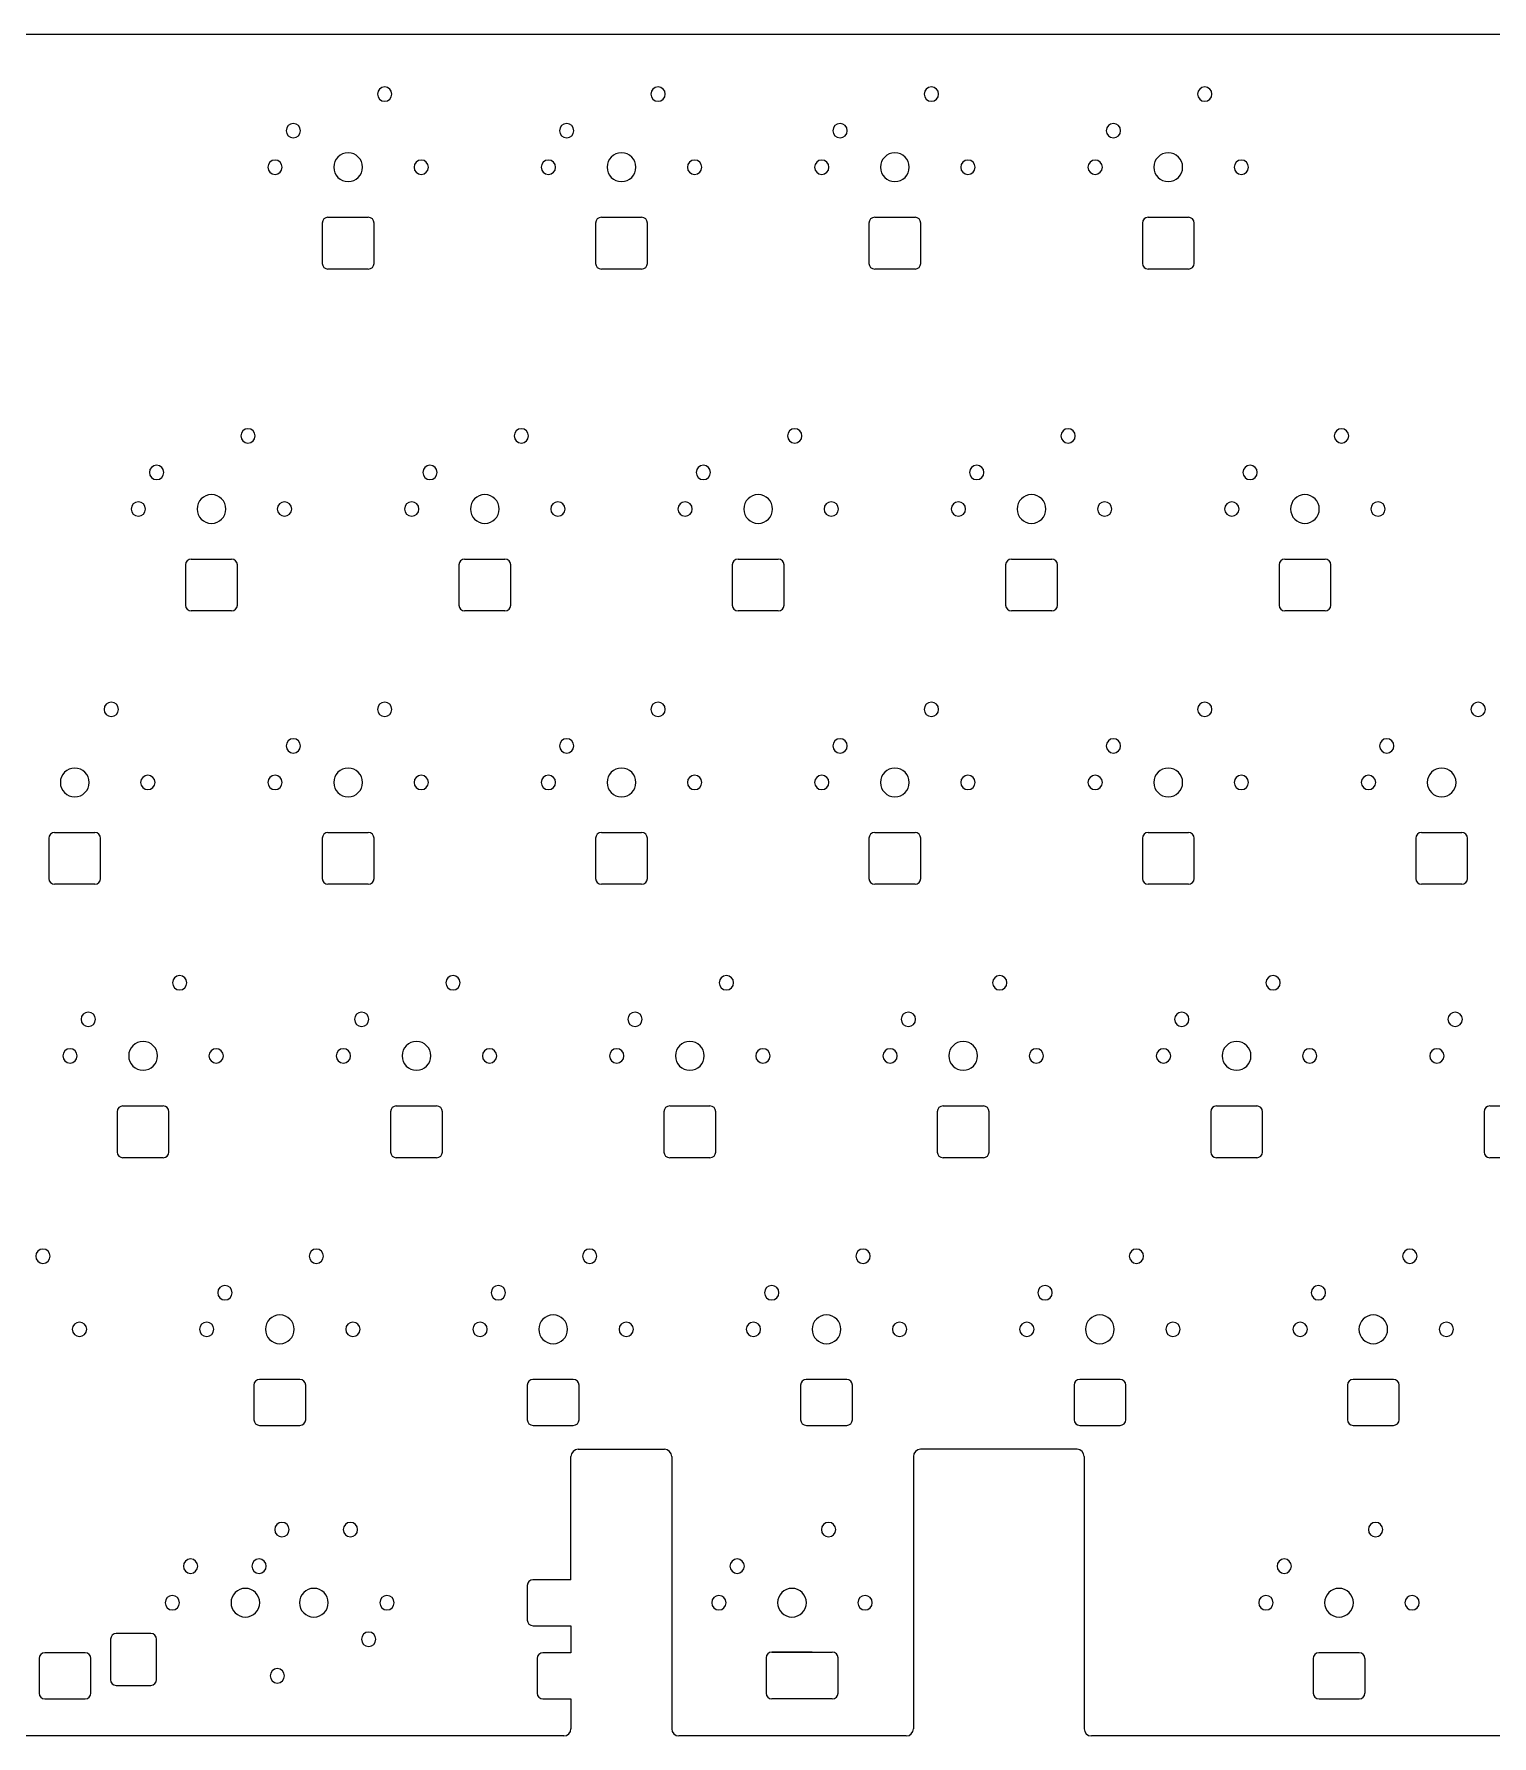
# Model space of a CAD drawing. Header units: millimetres. Extents: x -47 to 330, y -109 to 160.
# Drawn here: x 94.8 to 196.1, y -108.5 to 9.7 of the extents above; entities that cross this region are included whole.
import ezdxf

# ---------------------------------------------------------------- set-up
doc = ezdxf.new("R2010")
doc.units = ezdxf.units.MM
doc.header["$MEASUREMENT"] = 0
for name, color, linetype, true_color in [('01', 6, 'Continuous', 0xff00ff), ('26-IXPE', 7, 'Continuous', 0x6969e9), ('Board-Outline-Layer', 6, 'Continuous', 0xff00ff)]:
    doc.layers.add(name, color=color, linetype=linetype, true_color=true_color)

# ---------------------------------------------------------------- blocks, each defined once
blk = doc.blocks.new('*U1')
at = {"layer": '26-IXPE'}
for p, q in [((-1.8, 1.4), (-1.8, -1.4)), ((-1.4, 1.8), (1.4, 1.8)), ((1.8, -1.4), (1.8, 1.4)), ((1.4, -1.8), (-1.4, -1.8))]:
    blk.add_line(p, q, dxfattribs=at)
for centre, start, end in [((-1.4, 1.4), 90, 180), ((1.4, 1.4), 0, 90), ((-1.4, -1.4), 180, 270), ((1.4, -1.4), 270, 0)]:
    blk.add_arc(centre, 0.4, start, end, dxfattribs=at)
blk = doc.blocks.new('*U2')
at = {"layer": '26-IXPE', "color": 0, "linetype": 'ByBlock', "lineweight": -2, "transparency": 16777216}
for p in [(0, 0), (19, 0), (38, 0), (57, 0), (76, 0), (95, 0), (114, 0), (133, 0), (152, 0), (171, 0), (190, 0), (209, 0)]:
    blk.add_blockref('*U1', p, dxfattribs=at)
blk = doc.blocks.new('*U3')
at = {"layer": '26-IXPE'}
for p, q in [((-1.8, 1.4), (-1.8, -1.4)), ((-1.4, 1.8), (1.4, 1.8)), ((1.8, -1.4), (1.8, 1.4)), ((1.4, -1.8), (-1.4, -1.8))]:
    blk.add_line(p, q, dxfattribs=at)
for centre, start, end in [((-1.4, 1.4), 90, 180), ((1.4, 1.4), 0, 90), ((-1.4, -1.4), 180, 270), ((1.4, -1.4), 270, 0)]:
    blk.add_arc(centre, 0.4, start, end, dxfattribs=at)
blk = doc.blocks.new('*U4')
at = {"layer": '26-IXPE', "color": 0, "linetype": 'ByBlock', "lineweight": -2, "transparency": 16777216}
for p in [(0, 0), (19, 0), (38, 0), (57, 0), (76, 0), (95, 0), (114, 0), (133, 0), (152, 0), (171, 0), (190, 0)]:
    blk.add_blockref('*U3', p, dxfattribs=at)
blk = doc.blocks.new('*U7')
at = {"layer": '26-IXPE'}
for p, q in [((-1.8, 1.4), (-1.8, -1.4)), ((-1.4, 1.8), (1.4, 1.8)), ((1.8, -1.4), (1.8, 1.4)), ((1.4, -1.8), (-1.4, -1.8))]:
    blk.add_line(p, q, dxfattribs=at)
for centre, start, end in [((-1.4, 1.4), 90, 180), ((1.4, 1.4), 0, 90), ((-1.4, -1.4), 180, 270), ((1.4, -1.4), 270, 0)]:
    blk.add_arc(centre, 0.4, start, end, dxfattribs=at)
blk = doc.blocks.new('*U8')
at = {"layer": '26-IXPE', "color": 0, "linetype": 'ByBlock', "lineweight": -2, "transparency": 16777216}
for p in [(0, 0), (19, 0), (38, 0), (57, 0)]:
    blk.add_blockref('*U7', p, dxfattribs=at)

msp = doc.modelspace()

# ---------------------------------------------------------------- linework, layer by layer
at = {"layer": '01'}
for p, q in [((98.3, -102.74), (95.5, -102.74)), ((98.3, -102.74), (95.5, -102.74)), ((132.07, -102.74), (130.12, -102.74)), ((132.07, -102.74), (130.12, -102.74)), ((95.1, -103.14), (95.1, -105.54)), ((95.1, -103.14), (95.1, -105.54)), ((98.7, -105.54), (98.7, -103.14)), ((98.7, -105.54), (98.7, -103.14)), ((129.72, -103.14), (129.72, -105.54)), ((129.72, -103.14), (129.72, -105.54)), ((95.5, -105.94), (98.3, -105.94)), ((95.5, -105.94), (98.3, -105.94)), ((130.12, -105.94), (132.07, -105.94)), ((130.12, -105.94), (132.07, -105.94))]:
    msp.add_line(p, q, dxfattribs=at)
for centre, radius, start, end in [((95.5, -103.14), 0.4, 90.0227, 179.9809), ((95.5, -103.14), 0.4, 90.0227, 179.9809), ((98.3, -103.14), 0.4, 0.0227, 89.9809), ((98.3, -103.14), 0.4, 0.0227, 89.9809), ((130.12, -103.14), 0.4, 90.0227, 179.9809), ((130.12, -103.14), 0.4, 90.0227, 179.9809), ((95.5, -105.54), 0.4, 180.0191, 269.9773), ((95.5, -105.54), 0.4, 180.0191, 269.9773), ((98.3, -105.54), 0.4, 270.8657, 0.0402), ((98.3, -105.54), 0.4, 270.8657, 0.0402), ((98.31, -105.55), 0.395, 268.1613, 269.078), ((98.31, -105.55), 0.395, 268.1613, 269.078), ((130.12, -105.54), 0.4, 180.0191, 269.9773), ((130.12, -105.54), 0.4, 180.0191, 269.9773)]:
    msp.add_arc(centre, radius, start, end, dxfattribs=at)
at = {"layer": '26-IXPE'}
for p, q in [((119.62, 5.57), (119.62, 5.57)), ((119.62, 5.57), (119.62, 5.57)), ((138.62, 5.57), (138.62, 5.57)), ((138.62, 5.57), (138.62, 5.57)), ((157.62, 5.57), (157.62, 5.57)), ((157.62, 5.57), (157.62, 5.57)), ((176.62, 5.57), (176.62, 5.57)), ((176.62, 5.57), (176.62, 5.57)), ((132.27, 3.03), (132.27, 3.03)), ((132.27, 3.03), (132.27, 3.03)), ((151.27, 3.03), (151.27, 3.03)), ((151.27, 3.03), (151.27, 3.03)), ((170.27, 3.03), (170.27, 3.03)), ((170.27, 3.03), (170.27, 3.03)), ((117.58, 0.49), (117.58, 0.49)), ((117.58, 0.49), (117.58, 0.49)), ((122.16, 0.49), (122.16, 0.49)), ((122.16, 0.49), (122.16, 0.49)), ((131, 0.49), (131, 0.49)), ((131, 0.49), (131, 0.49)), ((136.58, 0.49), (136.58, 0.49)), ((136.58, 0.49), (136.58, 0.49)), ((141.16, 0.49), (141.16, 0.49)), ((141.16, 0.49), (141.16, 0.49)), ((150, 0.49), (150, 0.49)), ((150, 0.49), (150, 0.49)), ((155.58, 0.49), (155.58, 0.49)), ((155.58, 0.49), (155.58, 0.49)), ((160.16, 0.49), (160.16, 0.49)), ((160.16, 0.49), (160.16, 0.49)), ((169, 0.49), (169, 0.49)), ((169, 0.49), (169, 0.49)), ((174.58, 0.49), (174.58, 0.49)), ((174.58, 0.49), (174.58, 0.49)), ((179.16, 0.49), (179.16, 0.49)), ((179.16, 0.49), (179.16, 0.49)), ((129.12, -18.18), (129.12, -18.18)), ((129.12, -18.18), (129.12, -18.18)), ((148.12, -18.18), (148.12, -18.18)), ((148.12, -18.18), (148.12, -18.18)), ((167.12, -18.18), (167.12, -18.18)), ((167.12, -18.18), (167.12, -18.18)), ((186.12, -18.18), (186.12, -18.18)), ((186.12, -18.18), (186.12, -18.18)), ((122.77, -20.72), (122.77, -20.72)), ((122.77, -20.72), (122.77, -20.72)), ((141.77, -20.72), (141.77, -20.72)), ((141.77, -20.72), (141.77, -20.72)), ((160.77, -20.72), (160.77, -20.72)), ((160.77, -20.72), (160.77, -20.72)), ((179.77, -20.72), (179.77, -20.72)), ((179.77, -20.72), (179.77, -20.72)), ((108.08, -23.26), (108.08, -23.26)), ((108.08, -23.26), (108.08, -23.26)), ((121.5, -23.26), (121.5, -23.26)), ((121.5, -23.26), (121.5, -23.26)), ((127.08, -23.26), (127.08, -23.26)), ((127.08, -23.26), (127.08, -23.26)), ((131.66, -23.26), (131.66, -23.26)), ((131.66, -23.26), (131.66, -23.26)), ((140.5, -23.26), (140.5, -23.26)), ((140.5, -23.26), (140.5, -23.26)), ((146.08, -23.26), (146.08, -23.26)), ((146.08, -23.26), (146.08, -23.26)), ((150.66, -23.26), (150.66, -23.26)), ((150.66, -23.26), (150.66, -23.26)), ((159.5, -23.26), (159.5, -23.26)), ((159.5, -23.26), (159.5, -23.26)), ((165.08, -23.26), (165.08, -23.26)), ((165.08, -23.26), (165.08, -23.26)), ((169.66, -23.26), (169.66, -23.26)), ((169.66, -23.26), (169.66, -23.26)), ((178.5, -23.26), (178.5, -23.26)), ((178.5, -23.26), (178.5, -23.26)), ((184.08, -23.26), (184.08, -23.26)), ((184.08, -23.26), (184.08, -23.26)), ((188.66, -23.26), (188.66, -23.26)), ((188.66, -23.26), (188.66, -23.26)), ((105.28, -27.14), (105.28, -29.94)), ((105.68, -26.74), (108.48, -26.74)), ((108.88, -29.94), (108.88, -27.14)), ((124.28, -27.14), (124.28, -29.94)), ((124.68, -26.74), (127.48, -26.74)), ((127.88, -29.94), (127.88, -27.14)), ((143.28, -27.14), (143.28, -29.94)), ((143.68, -26.74), (146.48, -26.74)), ((146.88, -29.94), (146.88, -27.14)), ((162.28, -27.14), (162.28, -29.94)), ((162.68, -26.74), (165.48, -26.74)), ((165.88, -29.94), (165.88, -27.14)), ((181.28, -27.14), (181.28, -29.94)), ((181.68, -26.74), (184.48, -26.74)), ((184.88, -29.94), (184.88, -27.14)), ((108.48, -30.34), (105.68, -30.34)), ((127.48, -30.34), (124.68, -30.34)), ((146.48, -30.34), (143.68, -30.34)), ((165.48, -30.34), (162.68, -30.34)), ((184.48, -30.34), (181.68, -30.34)), ((119.62, -37.18), (119.62, -37.18)), ((119.62, -37.18), (119.62, -37.18)), ((138.62, -37.18), (138.62, -37.18)), ((138.62, -37.18), (138.62, -37.18)), ((157.62, -37.18), (157.62, -37.18)), ((157.62, -37.18), (157.62, -37.18)), ((176.62, -37.18), (176.62, -37.18)), ((176.62, -37.18), (176.62, -37.18)), ((195.62, -37.18), (195.62, -37.18)), ((195.62, -37.18), (195.62, -37.18)), ((132.27, -39.72), (132.27, -39.72)), ((132.27, -39.72), (132.27, -39.72)), ((151.27, -39.72), (151.27, -39.72)), ((151.27, -39.72), (151.27, -39.72)), ((170.27, -39.72), (170.27, -39.72)), ((170.27, -39.72), (170.27, -39.72)), ((189.27, -39.72), (189.27, -39.72)), ((189.27, -39.72), (189.27, -39.72)), ((98.58, -42.26), (98.58, -42.26)), ((98.58, -42.26), (98.58, -42.26)), ((117.58, -42.26), (117.58, -42.26)), ((117.58, -42.26), (117.58, -42.26)), ((122.16, -42.26), (122.16, -42.26)), ((122.16, -42.26), (122.16, -42.26)), ((131, -42.26), (131, -42.26)), ((131, -42.26), (131, -42.26)), ((136.58, -42.26), (136.58, -42.26)), ((136.58, -42.26), (136.58, -42.26)), ((141.16, -42.26), (141.16, -42.26)), ((141.16, -42.26), (141.16, -42.26)), ((150, -42.26), (150, -42.26)), ((150, -42.26), (150, -42.26)), ((155.58, -42.26), (155.58, -42.26)), ((155.58, -42.26), (155.58, -42.26)), ((160.16, -42.26), (160.16, -42.26)), ((160.16, -42.26), (160.16, -42.26)), ((169, -42.26), (169, -42.26)), ((169, -42.26), (169, -42.26)), ((174.58, -42.26), (174.58, -42.26)), ((174.58, -42.26), (174.58, -42.26)), ((179.16, -42.26), (179.16, -42.26)), ((179.16, -42.26), (179.16, -42.26)), ((188, -42.26), (188, -42.26)), ((188, -42.26), (188, -42.26)), ((193.58, -42.26), (193.58, -42.26)), ((193.58, -42.26), (193.58, -42.26)), ((124.37, -56.18), (124.37, -56.18)), ((124.37, -56.18), (124.37, -56.18)), ((143.37, -56.18), (143.37, -56.18)), ((143.37, -56.18), (143.37, -56.18)), ((162.37, -56.18), (162.37, -56.18)), ((162.37, -56.18), (162.37, -56.18)), ((181.37, -56.18), (181.37, -56.18)), ((181.37, -56.18), (181.37, -56.18)), ((118.02, -58.72), (118.02, -58.72)), ((118.02, -58.72), (118.02, -58.72)), ((137.02, -58.72), (137.02, -58.72)), ((137.02, -58.72), (137.02, -58.72)), ((156.02, -58.72), (156.02, -58.72)), ((156.02, -58.72), (156.02, -58.72)), ((175.02, -58.72), (175.02, -58.72)), ((175.02, -58.72), (175.02, -58.72)), ((194.02, -58.72), (194.02, -58.72)), ((194.02, -58.72), (194.02, -58.72)), ((103.33, -61.26), (103.33, -61.26)), ((103.33, -61.26), (103.33, -61.26)), ((116.75, -61.26), (116.75, -61.26)), ((116.75, -61.26), (116.75, -61.26)), ((122.33, -61.26), (122.33, -61.26)), ((122.33, -61.26), (122.33, -61.26)), ((126.91, -61.26), (126.91, -61.26)), ((126.91, -61.26), (126.91, -61.26)), ((135.75, -61.26), (135.75, -61.26)), ((135.75, -61.26), (135.75, -61.26)), ((141.33, -61.26), (141.33, -61.26)), ((141.33, -61.26), (141.33, -61.26)), ((145.91, -61.26), (145.91, -61.26)), ((145.91, -61.26), (145.91, -61.26)), ((154.75, -61.26), (154.75, -61.26)), ((154.75, -61.26), (154.75, -61.26)), ((160.33, -61.26), (160.33, -61.26)), ((160.33, -61.26), (160.33, -61.26)), ((164.91, -61.26), (164.91, -61.26)), ((164.91, -61.26), (164.91, -61.26)), ((173.75, -61.26), (173.75, -61.26)), ((173.75, -61.26), (173.75, -61.26)), ((179.33, -61.26), (179.33, -61.26)), ((179.33, -61.26), (179.33, -61.26)), ((183.91, -61.26), (183.91, -61.26)), ((183.91, -61.26), (183.91, -61.26)), ((192.75, -61.26), (192.75, -61.26)), ((192.75, -61.26), (192.75, -61.26)), ((114.87, -75.18), (114.87, -75.18)), ((114.87, -75.18), (114.87, -75.18)), ((133.87, -75.18), (133.87, -75.18)), ((133.87, -75.18), (133.87, -75.18)), ((152.87, -75.18), (152.87, -75.18)), ((152.87, -75.18), (152.87, -75.18)), ((171.87, -75.18), (171.87, -75.18)), ((171.87, -75.18), (171.87, -75.18)), ((190.87, -75.18), (190.87, -75.18)), ((190.87, -75.18), (190.87, -75.18)), ((127.52, -77.72), (127.52, -77.72)), ((127.52, -77.72), (127.52, -77.72)), ((146.52, -77.72), (146.52, -77.72)), ((146.52, -77.72), (146.52, -77.72)), ((165.52, -77.72), (165.52, -77.72)), ((165.52, -77.72), (165.52, -77.72)), ((184.52, -77.72), (184.52, -77.72)), ((184.52, -77.72), (184.52, -77.72)), ((112.83, -80.26), (112.83, -80.26)), ((112.83, -80.26), (112.83, -80.26)), ((117.41, -80.26), (117.41, -80.26)), ((117.41, -80.26), (117.41, -80.26)), ((126.25, -80.26), (126.25, -80.26)), ((126.25, -80.26), (126.25, -80.26)), ((131.83, -80.26), (131.83, -80.26)), ((131.83, -80.26), (131.83, -80.26)), ((136.41, -80.26), (136.41, -80.26)), ((136.41, -80.26), (136.41, -80.26)), ((145.25, -80.26), (145.25, -80.26)), ((145.25, -80.26), (145.25, -80.26)), ((150.83, -80.26), (150.83, -80.26)), ((150.83, -80.26), (150.83, -80.26)), ((155.41, -80.26), (155.41, -80.26)), ((155.41, -80.26), (155.41, -80.26)), ((164.25, -80.26), (164.25, -80.26)), ((164.25, -80.26), (164.25, -80.26)), ((169.83, -80.26), (169.83, -80.26)), ((169.83, -80.26), (169.83, -80.26)), ((174.41, -80.26), (174.41, -80.26)), ((174.41, -80.26), (174.41, -80.26)), ((183.25, -80.26), (183.25, -80.26)), ((183.25, -80.26), (183.25, -80.26)), ((188.83, -80.26), (188.83, -80.26)), ((188.83, -80.26), (188.83, -80.26)), ((193.41, -80.26), (193.41, -80.26)), ((193.41, -80.26), (193.41, -80.26)), ((113.23, -83.74), (110.43, -83.74)), ((113.23, -83.74), (110.43, -83.74)), ((132.23, -83.74), (129.43, -83.74)), ((132.23, -83.74), (129.43, -83.74)), ((151.23, -83.74), (148.43, -83.74)), ((151.23, -83.74), (148.43, -83.74)), ((170.23, -83.74), (167.43, -83.74)), ((170.23, -83.74), (167.43, -83.74)), ((189.23, -83.74), (186.43, -83.74)), ((189.23, -83.74), (186.43, -83.74)), ((110.03, -84.14), (110.03, -86.54)), ((110.03, -84.14), (110.03, -86.54)), ((113.63, -86.54), (113.63, -84.14)), ((113.63, -86.54), (113.63, -84.14)), ((129.03, -84.14), (129.03, -86.54)), ((129.03, -84.14), (129.03, -86.54)), ((132.63, -86.54), (132.63, -84.14)), ((132.63, -86.54), (132.63, -84.14)), ((148.03, -84.14), (148.03, -86.54)), ((148.03, -84.14), (148.03, -86.54)), ((151.63, -86.54), (151.63, -84.14)), ((151.63, -86.54), (151.63, -84.14)), ((167.03, -84.14), (167.03, -86.54)), ((167.03, -84.14), (167.03, -86.54)), ((170.63, -86.54), (170.63, -84.14)), ((170.63, -86.54), (170.63, -84.14)), ((186.03, -84.14), (186.03, -86.54)), ((186.03, -84.14), (186.03, -86.54)), ((189.63, -86.54), (189.63, -84.14)), ((189.63, -86.54), (189.63, -84.14)), ((110.43, -86.94), (113.23, -86.94)), ((110.43, -86.94), (113.23, -86.94)), ((129.43, -86.94), (132.23, -86.94)), ((129.43, -86.94), (132.23, -86.94)), ((148.43, -86.94), (151.23, -86.94)), ((148.43, -86.94), (151.23, -86.94)), ((167.43, -86.94), (170.23, -86.94)), ((167.43, -86.94), (170.23, -86.94)), ((186.43, -86.94), (189.23, -86.94)), ((186.43, -86.94), (189.23, -86.94)), ((132.57, -88.6), (138.57, -88.6)), ((132.57, -88.6), (138.57, -88.6)), ((138.57, -88.6), (138.57, -88.6)), ((138.57, -88.6), (138.57, -88.6)), ((167.24, -88.6), (156.37, -88.6)), ((167.24, -88.6), (167.24, -88.6)), ((167.24, -88.6), (167.24, -88.6)), ((132.07, -97.66), (132.07, -89.1)), ((132.07, -97.66), (132.07, -89.1)), ((139.07, -89.1), (139.07, -89.1)), ((139.07, -89.1), (139.07, -89.1)), ((139.07, -89.1), (139.07, -108.02)), ((155.87, -89.1), (155.87, -108.02)), ((167.74, -89.1), (167.74, -89.1)), ((167.74, -89.1), (167.74, -89.1)), ((167.74, -89.1), (167.74, -89.1)), ((167.74, -89.1), (167.74, -89.1)), ((167.74, -89.1), (167.74, -108.02)), ((117.24, -94.18), (117.24, -94.18)), ((117.24, -94.18), (117.24, -94.18)), ((150.47, -94.18), (150.47, -94.18)), ((150.47, -94.18), (150.47, -94.18)), ((188.49, -94.18), (188.49, -94.18)), ((188.49, -94.18), (188.49, -94.18)), ((110.89, -96.72), (110.89, -96.72)), ((110.89, -96.72), (110.89, -96.72)), ((144.12, -96.72), (144.12, -96.72)), ((144.12, -96.72), (144.12, -96.72)), ((182.14, -96.72), (182.14, -96.72)), ((182.14, -96.72), (182.14, -96.72)), ((129.03, -98.06), (129.03, -100.46)), ((129.03, -98.06), (129.03, -100.46)), ((132.07, -97.66), (129.43, -97.66)), ((132.07, -97.66), (129.43, -97.66)), ((110.44, -99.26), (110.44, -99.26)), ((110.44, -99.26), (110.44, -99.26)), ((115.02, -99.26), (115.02, -99.26)), ((115.02, -99.26), (115.02, -99.26)), ((115.2, -99.26), (115.2, -99.26)), ((115.2, -99.26), (115.2, -99.26)), ((119.78, -99.26), (119.78, -99.26)), ((119.78, -99.26), (119.78, -99.26)), ((142.85, -99.26), (142.85, -99.26)), ((142.85, -99.26), (142.85, -99.26)), ((148.43, -99.26), (148.43, -99.26)), ((148.43, -99.26), (148.43, -99.26)), ((153.01, -99.26), (153.01, -99.26)), ((153.01, -99.26), (153.01, -99.26)), ((180.87, -99.26), (180.87, -99.26)), ((180.87, -99.26), (180.87, -99.26)), ((186.45, -99.26), (186.45, -99.26)), ((186.45, -99.26), (186.45, -99.26)), ((191.03, -99.26), (191.03, -99.26)), ((191.03, -99.26), (191.03, -99.26)), ((102.87, -101.4), (100.47, -101.4)), ((102.87, -101.4), (100.47, -101.4)), ((129.43, -100.86), (132.07, -100.86)), ((129.43, -100.86), (132.07, -100.86)), ((132.07, -100.86), (132.07, -102.74)), ((100.07, -101.8), (100.07, -104.6)), ((100.07, -101.8), (100.07, -104.6)), ((103.27, -104.6), (103.27, -101.8)), ((103.27, -104.6), (103.27, -101.8)), ((118.51, -101.8), (118.51, -101.8)), ((118.51, -101.8), (118.51, -101.8)), ((148.83, -102.69), (146.03, -102.69)), ((148.83, -102.69), (146.03, -102.69)), ((146.03, -102.69), (150.23, -102.69)), ((186.86, -102.74), (184.06, -102.74)), ((186.86, -102.74), (184.06, -102.74)), ((145.63, -103.09), (145.63, -105.54)), ((150.63, -105.54), (150.63, -103.09)), ((183.66, -103.14), (183.66, -105.54)), ((183.66, -103.14), (183.66, -105.54)), ((187.26, -105.54), (187.26, -103.14)), ((187.26, -105.54), (187.26, -103.14)), ((100.47, -105), (102.87, -105)), ((100.47, -105), (102.87, -105)), ((132.07, -105.94), (132.07, -108.02)), ((150.23, -105.94), (146.03, -105.94)), ((184.06, -105.94), (186.86, -105.94)), ((184.06, -105.94), (186.86, -105.94))]:
    msp.add_line(p, q, dxfattribs=at)
for centre, radius, start, end in [((119.12, 5.57), 0.5, 0, 180), ((119.12, 5.57), 0.5, 0, 180), ((138.12, 5.57), 0.5, 0, 180), ((138.12, 5.57), 0.5, 0, 180), ((157.12, 5.57), 0.5, 0, 180), ((157.12, 5.57), 0.5, 0, 180), ((176.12, 5.57), 0.5, 0, 180), ((176.12, 5.57), 0.5, 0, 180), ((119.12, 5.57), 0.5, 180, 0), ((119.12, 5.57), 0.5, 180, 0), ((138.12, 5.57), 0.5, 180, 0), ((138.12, 5.57), 0.5, 180, 0), ((157.12, 5.57), 0.5, 180, 0), ((157.12, 5.57), 0.5, 180, 0), ((176.12, 5.57), 0.5, 180, 0), ((176.12, 5.57), 0.5, 180, 0), ((112.77, 3.03), 0.5, 0, 180), ((112.77, 3.03), 0.5, 0, 180), ((112.77, 3.03), 0.5, 180, 0), ((112.77, 3.03), 0.5, 180, 0), ((131.77, 3.03), 0.5, 0, 180), ((131.77, 3.03), 0.5, 0, 180), ((131.77, 3.03), 0.5, 180, 0), ((131.77, 3.03), 0.5, 180, 0), ((150.77, 3.03), 0.5, 0, 180), ((150.77, 3.03), 0.5, 0, 180), ((150.77, 3.03), 0.5, 180, 0), ((150.77, 3.03), 0.5, 180, 0), ((169.77, 3.03), 0.5, 0, 180), ((169.77, 3.03), 0.5, 0, 180), ((169.77, 3.03), 0.5, 180, 0), ((169.77, 3.03), 0.5, 180, 0), ((116.58, 0.49), 1, 360, 180), ((116.58, 0.49), 1, 360, 180), ((135.58, 0.49), 1, 360, 180), ((135.58, 0.49), 1, 360, 180), ((154.58, 0.49), 1, 360, 180), ((154.58, 0.49), 1, 360, 180), ((173.58, 0.49), 1, 360, 180), ((173.58, 0.49), 1, 360, 180), ((111.5, 0.49), 0.5, 0, 180), ((111.5, 0.49), 0.5, 0, 180), ((111.5, 0.49), 0.5, 180, 0), ((111.5, 0.49), 0.5, 180, 0), ((116.58, 0.49), 1, 180, 360), ((116.58, 0.49), 1, 180, 360), ((121.66, 0.49), 0.5, 0, 180), ((121.66, 0.49), 0.5, 0, 180), ((121.66, 0.49), 0.5, 180, 0), ((121.66, 0.49), 0.5, 180, 0), ((130.5, 0.49), 0.5, 0, 180), ((130.5, 0.49), 0.5, 0, 180), ((130.5, 0.49), 0.5, 180, 0), ((130.5, 0.49), 0.5, 180, 0), ((135.58, 0.49), 1, 180, 360), ((135.58, 0.49), 1, 180, 360), ((140.66, 0.49), 0.5, 0, 180), ((140.66, 0.49), 0.5, 0, 180), ((140.66, 0.49), 0.5, 180, 0), ((140.66, 0.49), 0.5, 180, 0), ((149.5, 0.49), 0.5, 0, 180), ((149.5, 0.49), 0.5, 0, 180), ((149.5, 0.49), 0.5, 180, 0), ((149.5, 0.49), 0.5, 180, 0), ((154.58, 0.49), 1, 180, 360), ((154.58, 0.49), 1, 180, 360), ((159.66, 0.49), 0.5, 0, 180), ((159.66, 0.49), 0.5, 0, 180), ((159.66, 0.49), 0.5, 180, 0), ((159.66, 0.49), 0.5, 180, 0), ((168.5, 0.49), 0.5, 0, 180), ((168.5, 0.49), 0.5, 0, 180), ((168.5, 0.49), 0.5, 180, 0), ((168.5, 0.49), 0.5, 180, 0), ((173.58, 0.49), 1, 180, 360), ((173.58, 0.49), 1, 180, 360), ((178.66, 0.49), 0.5, 0, 180), ((178.66, 0.49), 0.5, 0, 180), ((178.66, 0.49), 0.5, 180, 0), ((178.66, 0.49), 0.5, 180, 0), ((109.62, -18.18), 0.5, 0, 180), ((109.62, -18.18), 0.5, 0, 180), ((128.62, -18.18), 0.5, 0, 180), ((128.62, -18.18), 0.5, 0, 180), ((147.62, -18.18), 0.5, 0, 180), ((147.62, -18.18), 0.5, 0, 180), ((166.62, -18.18), 0.5, 0, 180), ((166.62, -18.18), 0.5, 0, 180), ((185.62, -18.18), 0.5, 0, 180), ((185.62, -18.18), 0.5, 0, 180), ((109.62, -18.18), 0.5, 180, 0), ((109.62, -18.18), 0.5, 180, 0), ((128.62, -18.18), 0.5, 180, 0), ((128.62, -18.18), 0.5, 180, 0), ((147.62, -18.18), 0.5, 180, 0), ((147.62, -18.18), 0.5, 180, 0), ((166.62, -18.18), 0.5, 180, 0), ((166.62, -18.18), 0.5, 180, 0), ((185.62, -18.18), 0.5, 180, 0), ((185.62, -18.18), 0.5, 180, 0), ((103.27, -20.72), 0.5, 0, 180), ((103.27, -20.72), 0.5, 0, 180), ((103.27, -20.72), 0.5, 180, 0), ((103.27, -20.72), 0.5, 180, 0), ((122.27, -20.72), 0.5, 0, 180), ((122.27, -20.72), 0.5, 0, 180), ((122.27, -20.72), 0.5, 180, 0), ((122.27, -20.72), 0.5, 180, 0), ((141.27, -20.72), 0.5, 0, 180), ((141.27, -20.72), 0.5, 0, 180), ((141.27, -20.72), 0.5, 180, 0), ((141.27, -20.72), 0.5, 180, 0), ((160.27, -20.72), 0.5, 0, 180), ((160.27, -20.72), 0.5, 0, 180), ((160.27, -20.72), 0.5, 180, 0), ((160.27, -20.72), 0.5, 180, 0), ((179.27, -20.72), 0.5, 0, 180), ((179.27, -20.72), 0.5, 0, 180), ((179.27, -20.72), 0.5, 180, 0), ((179.27, -20.72), 0.5, 180, 0), ((107.08, -23.26), 1, 360, 180), ((107.08, -23.26), 1, 360, 180), ((126.08, -23.26), 1, 360, 180), ((126.08, -23.26), 1, 360, 180), ((145.08, -23.26), 1, 360, 180), ((145.08, -23.26), 1, 360, 180), ((164.08, -23.26), 1, 360, 180), ((164.08, -23.26), 1, 360, 180), ((183.08, -23.26), 1, 360, 180), ((183.08, -23.26), 1, 360, 180), ((102, -23.26), 0.5, 0, 180), ((102, -23.26), 0.5, 0, 180), ((102, -23.26), 0.5, 180, 0), ((102, -23.26), 0.5, 180, 0), ((107.08, -23.26), 1, 180, 360), ((107.08, -23.26), 1, 180, 360), ((112.16, -23.26), 0.5, 0, 180), ((112.16, -23.26), 0.5, 0, 180), ((112.16, -23.26), 0.5, 180, 0), ((112.16, -23.26), 0.5, 180, 0), ((121, -23.26), 0.5, 0, 180), ((121, -23.26), 0.5, 0, 180), ((121, -23.26), 0.5, 180, 0), ((121, -23.26), 0.5, 180, 0), ((126.08, -23.26), 1, 180, 360), ((126.08, -23.26), 1, 180, 360), ((131.16, -23.26), 0.5, 0, 180), ((131.16, -23.26), 0.5, 0, 180), ((131.16, -23.26), 0.5, 180, 0), ((131.16, -23.26), 0.5, 180, 0), ((140, -23.26), 0.5, 0, 180), ((140, -23.26), 0.5, 0, 180), ((140, -23.26), 0.5, 180, 0), ((140, -23.26), 0.5, 180, 0), ((145.08, -23.26), 1, 180, 360), ((145.08, -23.26), 1, 180, 360), ((150.16, -23.26), 0.5, 0, 180), ((150.16, -23.26), 0.5, 0, 180), ((150.16, -23.26), 0.5, 180, 0), ((150.16, -23.26), 0.5, 180, 0), ((159, -23.26), 0.5, 0, 180), ((159, -23.26), 0.5, 0, 180), ((159, -23.26), 0.5, 180, 0), ((159, -23.26), 0.5, 180, 0), ((164.08, -23.26), 1, 180, 360), ((164.08, -23.26), 1, 180, 360), ((169.16, -23.26), 0.5, 0, 180), ((169.16, -23.26), 0.5, 0, 180), ((169.16, -23.26), 0.5, 180, 0), ((169.16, -23.26), 0.5, 180, 0), ((178, -23.26), 0.5, 0, 180), ((178, -23.26), 0.5, 0, 180), ((178, -23.26), 0.5, 180, 0), ((178, -23.26), 0.5, 180, 0), ((183.08, -23.26), 1, 180, 360), ((183.08, -23.26), 1, 180, 360), ((188.16, -23.26), 0.5, 0, 180), ((188.16, -23.26), 0.5, 0, 180), ((188.16, -23.26), 0.5, 180, 0), ((188.16, -23.26), 0.5, 180, 0), ((105.68, -27.14), 0.4, 90, 180), ((108.48, -27.14), 0.4, 0, 90), ((124.68, -27.14), 0.4, 90, 180), ((127.48, -27.14), 0.4, 0, 90), ((143.68, -27.14), 0.4, 90, 180), ((146.48, -27.14), 0.4, 0, 90), ((162.68, -27.14), 0.4, 90, 180), ((165.48, -27.14), 0.4, 0, 90), ((181.68, -27.14), 0.4, 90, 180), ((184.48, -27.14), 0.4, 0, 90), ((105.68, -29.94), 0.4, 180, 270), ((108.48, -29.94), 0.4, 270, 0), ((124.68, -29.94), 0.4, 180, 270), ((127.48, -29.94), 0.4, 270, 0), ((143.68, -29.94), 0.4, 180, 270), ((146.48, -29.94), 0.4, 270, 0), ((162.68, -29.94), 0.4, 180, 270), ((165.48, -29.94), 0.4, 270, 0), ((181.68, -29.94), 0.4, 180, 270), ((184.48, -29.94), 0.4, 270, 0), ((100.12, -37.18), 0.5, 0, 180), ((100.12, -37.18), 0.5, 0, 180), ((100.12, -37.18), 0.5, 180, 0), ((100.12, -37.18), 0.5, 180, 0), ((119.12, -37.18), 0.5, 0, 180), ((119.12, -37.18), 0.5, 0, 180), ((119.12, -37.18), 0.5, 180, 0), ((119.12, -37.18), 0.5, 180, 0), ((138.12, -37.18), 0.5, 0, 180), ((138.12, -37.18), 0.5, 0, 180), ((138.12, -37.18), 0.5, 180, 0), ((138.12, -37.18), 0.5, 180, 0), ((157.12, -37.18), 0.5, 0, 180), ((157.12, -37.18), 0.5, 0, 180), ((157.12, -37.18), 0.5, 180, 0), ((157.12, -37.18), 0.5, 180, 0), ((176.12, -37.18), 0.5, 0, 180), ((176.12, -37.18), 0.5, 0, 180), ((176.12, -37.18), 0.5, 180, 0), ((176.12, -37.18), 0.5, 180, 0), ((195.12, -37.18), 0.5, 0, 180), ((195.12, -37.18), 0.5, 0, 180), ((195.12, -37.18), 0.5, 180, 0), ((195.12, -37.18), 0.5, 180, 0), ((112.77, -39.72), 0.5, 0, 180), ((112.77, -39.72), 0.5, 0, 180), ((112.77, -39.72), 0.5, 180, 0), ((112.77, -39.72), 0.5, 180, 0), ((131.77, -39.72), 0.5, 0, 180), ((131.77, -39.72), 0.5, 0, 180), ((131.77, -39.72), 0.5, 180, 0), ((131.77, -39.72), 0.5, 180, 0), ((150.77, -39.72), 0.5, 0, 180), ((150.77, -39.72), 0.5, 0, 180), ((150.77, -39.72), 0.5, 180, 0), ((150.77, -39.72), 0.5, 180, 0), ((169.77, -39.72), 0.5, 0, 180), ((169.77, -39.72), 0.5, 0, 180), ((169.77, -39.72), 0.5, 180, 0), ((169.77, -39.72), 0.5, 180, 0), ((188.77, -39.72), 0.5, 0, 180), ((188.77, -39.72), 0.5, 0, 180), ((188.77, -39.72), 0.5, 180, 0), ((188.77, -39.72), 0.5, 180, 0), ((97.58, -42.26), 1, 360, 180), ((97.58, -42.26), 1, 360, 180), ((116.58, -42.26), 1, 360, 180), ((116.58, -42.26), 1, 360, 180), ((135.58, -42.26), 1, 360, 180), ((135.58, -42.26), 1, 360, 180), ((154.58, -42.26), 1, 360, 180), ((154.58, -42.26), 1, 360, 180), ((173.58, -42.26), 1, 360, 180), ((173.58, -42.26), 1, 360, 180), ((192.58, -42.26), 1, 360, 180), ((192.58, -42.26), 1, 360, 180), ((97.58, -42.26), 1, 180, 360), ((97.58, -42.26), 1, 180, 360), ((102.66, -42.26), 0.5, 0, 180), ((102.66, -42.26), 0.5, 0, 180), ((102.66, -42.26), 0.5, 180, 0), ((102.66, -42.26), 0.5, 180, 0), ((111.5, -42.26), 0.5, 0, 180), ((111.5, -42.26), 0.5, 0, 180), ((111.5, -42.26), 0.5, 180, 0), ((111.5, -42.26), 0.5, 180, 0), ((116.58, -42.26), 1, 180, 360), ((116.58, -42.26), 1, 180, 360), ((121.66, -42.26), 0.5, 0, 180), ((121.66, -42.26), 0.5, 0, 180), ((121.66, -42.26), 0.5, 180, 0), ((121.66, -42.26), 0.5, 180, 0), ((130.5, -42.26), 0.5, 0, 180), ((130.5, -42.26), 0.5, 0, 180), ((130.5, -42.26), 0.5, 180, 0), ((130.5, -42.26), 0.5, 180, 0), ((135.58, -42.26), 1, 180, 360), ((135.58, -42.26), 1, 180, 360), ((140.66, -42.26), 0.5, 0, 180), ((140.66, -42.26), 0.5, 0, 180), ((140.66, -42.26), 0.5, 180, 0), ((140.66, -42.26), 0.5, 180, 0), ((149.5, -42.26), 0.5, 0, 180), ((149.5, -42.26), 0.5, 0, 180), ((149.5, -42.26), 0.5, 180, 0), ((149.5, -42.26), 0.5, 180, 0), ((154.58, -42.26), 1, 180, 360), ((154.58, -42.26), 1, 180, 360), ((159.66, -42.26), 0.5, 0, 180), ((159.66, -42.26), 0.5, 0, 180), ((159.66, -42.26), 0.5, 180, 0), ((159.66, -42.26), 0.5, 180, 0), ((168.5, -42.26), 0.5, 0, 180), ((168.5, -42.26), 0.5, 0, 180), ((168.5, -42.26), 0.5, 180, 0), ((168.5, -42.26), 0.5, 180, 0), ((173.58, -42.26), 1, 180, 360), ((173.58, -42.26), 1, 180, 360), ((178.66, -42.26), 0.5, 0, 180), ((178.66, -42.26), 0.5, 0, 180), ((178.66, -42.26), 0.5, 180, 0), ((178.66, -42.26), 0.5, 180, 0), ((187.5, -42.26), 0.5, 0, 180), ((187.5, -42.26), 0.5, 0, 180), ((187.5, -42.26), 0.5, 180, 0), ((187.5, -42.26), 0.5, 180, 0), ((192.58, -42.26), 1, 180, 360), ((192.58, -42.26), 1, 180, 360), ((104.87, -56.18), 0.5, 0, 180), ((104.87, -56.18), 0.5, 0, 180), ((104.87, -56.18), 0.5, 180, 0), ((104.87, -56.18), 0.5, 180, 0), ((123.87, -56.18), 0.5, 0, 180), ((123.87, -56.18), 0.5, 0, 180), ((123.87, -56.18), 0.5, 180, 0), ((123.87, -56.18), 0.5, 180, 0), ((142.87, -56.18), 0.5, 0, 180), ((142.87, -56.18), 0.5, 0, 180), ((142.87, -56.18), 0.5, 180, 0), ((142.87, -56.18), 0.5, 180, 0), ((161.87, -56.18), 0.5, 0, 180), ((161.87, -56.18), 0.5, 0, 180), ((161.87, -56.18), 0.5, 180, 0), ((161.87, -56.18), 0.5, 180, 0), ((180.87, -56.18), 0.5, 0, 180), ((180.87, -56.18), 0.5, 0, 180), ((180.87, -56.18), 0.5, 180, 0), ((180.87, -56.18), 0.5, 180, 0), ((98.52, -58.72), 0.5, 0, 180), ((98.52, -58.72), 0.5, 0, 180), ((98.52, -58.72), 0.5, 180, 0), ((98.52, -58.72), 0.5, 180, 0), ((117.52, -58.72), 0.5, 0, 180), ((117.52, -58.72), 0.5, 0, 180), ((117.52, -58.72), 0.5, 180, 0), ((117.52, -58.72), 0.5, 180, 0), ((136.52, -58.72), 0.5, 0, 180), ((136.52, -58.72), 0.5, 0, 180), ((136.52, -58.72), 0.5, 180, 0), ((136.52, -58.72), 0.5, 180, 0), ((155.52, -58.72), 0.5, 0, 180), ((155.52, -58.72), 0.5, 0, 180), ((155.52, -58.72), 0.5, 180, 0), ((155.52, -58.72), 0.5, 180, 0), ((174.52, -58.72), 0.5, 0, 180), ((174.52, -58.72), 0.5, 0, 180), ((174.52, -58.72), 0.5, 180, 0), ((174.52, -58.72), 0.5, 180, 0), ((193.52, -58.72), 0.5, 0, 180), ((193.52, -58.72), 0.5, 0, 180), ((193.52, -58.72), 0.5, 180, 0), ((193.52, -58.72), 0.5, 180, 0), ((102.33, -61.26), 1, 360, 180), ((102.33, -61.26), 1, 360, 180), ((121.33, -61.26), 1, 360, 180), ((121.33, -61.26), 1, 360, 180), ((140.33, -61.26), 1, 360, 180), ((140.33, -61.26), 1, 360, 180), ((159.33, -61.26), 1, 360, 180), ((159.33, -61.26), 1, 360, 180), ((178.33, -61.26), 1, 360, 180), ((178.33, -61.26), 1, 360, 180), ((97.25, -61.26), 0.5, 0, 180), ((97.25, -61.26), 0.5, 0, 180), ((97.25, -61.26), 0.5, 180, 0), ((97.25, -61.26), 0.5, 180, 0), ((102.33, -61.26), 1, 180, 360), ((102.33, -61.26), 1, 180, 360), ((107.41, -61.26), 0.5, 0, 180), ((107.41, -61.26), 0.5, 0, 180), ((107.41, -61.26), 0.5, 180, 0), ((107.41, -61.26), 0.5, 180, 0), ((116.25, -61.26), 0.5, 0, 180), ((116.25, -61.26), 0.5, 0, 180), ((116.25, -61.26), 0.5, 180, 0), ((116.25, -61.26), 0.5, 180, 0), ((121.33, -61.26), 1, 180, 360), ((121.33, -61.26), 1, 180, 360), ((126.41, -61.26), 0.5, 0, 180), ((126.41, -61.26), 0.5, 0, 180), ((126.41, -61.26), 0.5, 180, 0), ((126.41, -61.26), 0.5, 180, 0), ((135.25, -61.26), 0.5, 0, 180), ((135.25, -61.26), 0.5, 0, 180), ((135.25, -61.26), 0.5, 180, 0), ((135.25, -61.26), 0.5, 180, 0), ((140.33, -61.26), 1, 180, 360), ((140.33, -61.26), 1, 180, 360), ((145.41, -61.26), 0.5, 0, 180), ((145.41, -61.26), 0.5, 0, 180), ((145.41, -61.26), 0.5, 180, 0), ((145.41, -61.26), 0.5, 180, 0), ((154.25, -61.26), 0.5, 0, 180), ((154.25, -61.26), 0.5, 0, 180), ((154.25, -61.26), 0.5, 180, 0), ((154.25, -61.26), 0.5, 180, 0), ((159.33, -61.26), 1, 180, 360), ((159.33, -61.26), 1, 180, 360), ((164.41, -61.26), 0.5, 0, 180), ((164.41, -61.26), 0.5, 0, 180), ((164.41, -61.26), 0.5, 180, 0), ((164.41, -61.26), 0.5, 180, 0), ((173.25, -61.26), 0.5, 0, 180), ((173.25, -61.26), 0.5, 0, 180), ((173.25, -61.26), 0.5, 180, 0), ((173.25, -61.26), 0.5, 180, 0), ((178.33, -61.26), 1, 180, 360), ((178.33, -61.26), 1, 180, 360), ((183.41, -61.26), 0.5, 0, 180), ((183.41, -61.26), 0.5, 0, 180), ((183.41, -61.26), 0.5, 180, 0), ((183.41, -61.26), 0.5, 180, 0), ((192.25, -61.26), 0.5, 0, 180), ((192.25, -61.26), 0.5, 0, 180), ((192.25, -61.26), 0.5, 180, 0), ((192.25, -61.26), 0.5, 180, 0), ((95.37, -75.18), 0.5, 0, 180), ((95.37, -75.18), 0.5, 0, 180), ((95.37, -75.18), 0.5, 180, 0), ((95.37, -75.18), 0.5, 180, 0), ((114.37, -75.18), 0.5, 0, 180), ((114.37, -75.18), 0.5, 0, 180), ((114.37, -75.18), 0.5, 180, 0), ((114.37, -75.18), 0.5, 180, 0), ((133.37, -75.18), 0.5, 0, 180), ((133.37, -75.18), 0.5, 0, 180), ((133.37, -75.18), 0.5, 180, 0), ((133.37, -75.18), 0.5, 180, 0), ((152.37, -75.18), 0.5, 0, 180), ((152.37, -75.18), 0.5, 0, 180), ((152.37, -75.18), 0.5, 180, 0), ((152.37, -75.18), 0.5, 180, 0), ((171.37, -75.18), 0.5, 0, 180), ((171.37, -75.18), 0.5, 0, 180), ((171.37, -75.18), 0.5, 180, 0), ((171.37, -75.18), 0.5, 180, 0), ((190.37, -75.18), 0.5, 0, 180), ((190.37, -75.18), 0.5, 0, 180), ((190.37, -75.18), 0.5, 180, 0), ((190.37, -75.18), 0.5, 180, 0), ((108.02, -77.72), 0.5, 0, 180), ((108.02, -77.72), 0.5, 0, 180), ((108.02, -77.72), 0.5, 180, 0), ((108.02, -77.72), 0.5, 180, 0), ((127.02, -77.72), 0.5, 0, 180), ((127.02, -77.72), 0.5, 0, 180), ((127.02, -77.72), 0.5, 180, 0), ((127.02, -77.72), 0.5, 180, 0), ((146.02, -77.72), 0.5, 0, 180), ((146.02, -77.72), 0.5, 0, 180), ((146.02, -77.72), 0.5, 180, 0), ((146.02, -77.72), 0.5, 180, 0), ((165.02, -77.72), 0.5, 0, 180), ((165.02, -77.72), 0.5, 0, 180), ((165.02, -77.72), 0.5, 180, 0), ((165.02, -77.72), 0.5, 180, 0), ((184.02, -77.72), 0.5, 0, 180), ((184.02, -77.72), 0.5, 0, 180), ((184.02, -77.72), 0.5, 180, 0), ((184.02, -77.72), 0.5, 180, 0), ((97.91, -80.26), 0.5, 0, 180), ((97.91, -80.26), 0.5, 0, 180), ((97.91, -80.26), 0.5, 180, 0), ((97.91, -80.26), 0.5, 180, 0), ((106.75, -80.26), 0.5, 0, 180), ((106.75, -80.26), 0.5, 0, 180), ((106.75, -80.26), 0.5, 180, 0), ((106.75, -80.26), 0.5, 180, 0), ((111.83, -80.26), 1, 360, 180), ((111.83, -80.26), 1, 360, 180), ((111.83, -80.26), 1, 180, 360), ((111.83, -80.26), 1, 180, 360), ((116.91, -80.26), 0.5, 0, 180), ((116.91, -80.26), 0.5, 0, 180), ((116.91, -80.26), 0.5, 180, 0), ((116.91, -80.26), 0.5, 180, 0), ((125.75, -80.26), 0.5, 0, 180), ((125.75, -80.26), 0.5, 0, 180), ((125.75, -80.26), 0.5, 180, 0), ((125.75, -80.26), 0.5, 180, 0), ((130.83, -80.26), 1, 360, 180), ((130.83, -80.26), 1, 360, 180), ((130.83, -80.26), 1, 180, 360), ((130.83, -80.26), 1, 180, 360), ((135.91, -80.26), 0.5, 0, 180), ((135.91, -80.26), 0.5, 0, 180), ((135.91, -80.26), 0.5, 180, 0), ((135.91, -80.26), 0.5, 180, 0), ((144.75, -80.26), 0.5, 0, 180), ((144.75, -80.26), 0.5, 0, 180), ((144.75, -80.26), 0.5, 180, 0), ((144.75, -80.26), 0.5, 180, 0), ((149.83, -80.26), 1, 360, 180), ((149.83, -80.26), 1, 360, 180), ((149.83, -80.26), 1, 180, 360), ((149.83, -80.26), 1, 180, 360), ((154.91, -80.26), 0.5, 0, 180), ((154.91, -80.26), 0.5, 0, 180), ((154.91, -80.26), 0.5, 180, 0), ((154.91, -80.26), 0.5, 180, 0), ((163.75, -80.26), 0.5, 0, 180), ((163.75, -80.26), 0.5, 0, 180), ((163.75, -80.26), 0.5, 180, 0), ((163.75, -80.26), 0.5, 180, 0), ((168.83, -80.26), 1, 360, 180), ((168.83, -80.26), 1, 360, 180), ((168.83, -80.26), 1, 180, 360), ((168.83, -80.26), 1, 180, 360), ((173.91, -80.26), 0.5, 0, 180), ((173.91, -80.26), 0.5, 0, 180), ((173.91, -80.26), 0.5, 180, 0), ((173.91, -80.26), 0.5, 180, 0), ((182.75, -80.26), 0.5, 0, 180), ((182.75, -80.26), 0.5, 0, 180), ((182.75, -80.26), 0.5, 180, 0), ((182.75, -80.26), 0.5, 180, 0), ((187.83, -80.26), 1, 360, 180), ((187.83, -80.26), 1, 360, 180), ((187.83, -80.26), 1, 180, 360), ((187.83, -80.26), 1, 180, 360), ((192.91, -80.26), 0.5, 0, 180), ((192.91, -80.26), 0.5, 0, 180), ((192.91, -80.26), 0.5, 180, 0), ((192.91, -80.26), 0.5, 180, 0), ((110.43, -84.14), 0.4, 90.8657, 180.0402), ((110.43, -84.14), 0.4, 90.8657, 180.0402), ((110.42, -84.14), 0.395, 88.1613, 89.078), ((110.42, -84.14), 0.395, 88.1613, 89.078), ((113.23, -84.14), 0.4, 0.0191, 89.9773), ((113.23, -84.14), 0.4, 0.0191, 89.9773), ((129.43, -84.14), 0.4, 90.8657, 180.0402), ((129.43, -84.14), 0.4, 90.8657, 180.0402), ((129.42, -84.14), 0.395, 88.1613, 89.078), ((129.42, -84.14), 0.395, 88.1613, 89.078), ((132.23, -84.14), 0.4, 0.0191, 89.9773), ((132.23, -84.14), 0.4, 0.0191, 89.9773), ((148.43, -84.14), 0.4, 90.8657, 180.0402), ((148.43, -84.14), 0.4, 90.8657, 180.0402), ((148.42, -84.14), 0.395, 88.1613, 89.078), ((148.42, -84.14), 0.395, 88.1613, 89.078), ((151.23, -84.14), 0.4, 0.0191, 89.9773), ((151.23, -84.14), 0.4, 0.0191, 89.9773), ((167.43, -84.14), 0.4, 90.8657, 180.0402), ((167.43, -84.14), 0.4, 90.8657, 180.0402), ((167.42, -84.14), 0.395, 88.1613, 89.078), ((167.42, -84.14), 0.395, 88.1613, 89.078), ((170.23, -84.14), 0.4, 0.0191, 89.9773), ((170.23, -84.14), 0.4, 0.0191, 89.9773), ((186.43, -84.14), 0.4, 90.8657, 180.0402), ((186.43, -84.14), 0.4, 90.8657, 180.0402), ((186.42, -84.14), 0.395, 88.1613, 89.078), ((186.42, -84.14), 0.395, 88.1613, 89.078), ((189.23, -84.14), 0.4, 0.0191, 89.9773), ((189.23, -84.14), 0.4, 0.0191, 89.9773), ((110.43, -86.54), 0.4, 180.0227, 269.9809), ((110.43, -86.54), 0.4, 180.0227, 269.9809), ((113.23, -86.54), 0.4, 270.0227, 359.9809), ((113.23, -86.54), 0.4, 270.0227, 359.9809), ((129.43, -86.54), 0.4, 180.0227, 269.9809), ((129.43, -86.54), 0.4, 180.0227, 269.9809), ((132.23, -86.54), 0.4, 270.0227, 359.9809), ((132.23, -86.54), 0.4, 270.0227, 359.9809), ((148.43, -86.54), 0.4, 180.0227, 269.9809), ((148.43, -86.54), 0.4, 180.0227, 269.9809), ((151.23, -86.54), 0.4, 270.0227, 359.9809), ((151.23, -86.54), 0.4, 270.0227, 359.9809), ((167.43, -86.54), 0.4, 180.0227, 269.9809), ((167.43, -86.54), 0.4, 180.0227, 269.9809), ((170.23, -86.54), 0.4, 270.0227, 359.9809), ((170.23, -86.54), 0.4, 270.0227, 359.9809), ((186.43, -86.54), 0.4, 180.0227, 269.9809), ((186.43, -86.54), 0.4, 180.0227, 269.9809), ((189.23, -86.54), 0.4, 270.0227, 359.9809), ((189.23, -86.54), 0.4, 270.0227, 359.9809), ((132.57, -89.1), 0.5, 90.021, 179.9793), ((132.57, -89.1), 0.5, 90.021, 179.9793), ((138.57, -89.1), 0.5, 0.0209, 89.9791), ((138.57, -89.1), 0.5, 0.0209, 89.9791), ((156.37, -89.1), 0.5, 90.021, 179.9793), ((156.37, -89.1), 0.5, 90.021, 179.9793), ((167.24, -89.1), 0.5, 0.0209, 89.9791), ((167.24, -89.1), 0.5, 0.0209, 89.9791), ((111.98, -94.18), 0.5, 0, 180), ((111.98, -94.18), 0.5, 0, 180), ((111.98, -94.18), 0.5, 180, 0), ((111.98, -94.18), 0.5, 180, 0), ((116.74, -94.18), 0.5, 0, 180), ((116.74, -94.18), 0.5, 0, 180), ((116.74, -94.18), 0.5, 180, 0), ((116.74, -94.18), 0.5, 180, 0), ((149.97, -94.18), 0.5, 0, 180), ((149.97, -94.18), 0.5, 0, 180), ((149.97, -94.18), 0.5, 180, 0), ((149.97, -94.18), 0.5, 180, 0), ((187.99, -94.18), 0.5, 0, 180), ((187.99, -94.18), 0.5, 0, 180), ((187.99, -94.18), 0.5, 180, 360), ((187.99, -94.18), 0.5, 180, 360), ((105.63, -96.72), 0.5, 0, 180), ((105.63, -96.72), 0.5, 0, 180), ((105.63, -96.72), 0.5, 180, 0), ((105.63, -96.72), 0.5, 180, 0), ((110.39, -96.72), 0.5, 0, 180), ((110.39, -96.72), 0.5, 0, 180), ((110.39, -96.72), 0.5, 180, 0), ((110.39, -96.72), 0.5, 180, 0), ((143.62, -96.72), 0.5, 0, 180), ((143.62, -96.72), 0.5, 0, 180), ((143.62, -96.72), 0.5, 180, 0), ((143.62, -96.72), 0.5, 180, 0), ((181.64, -96.72), 0.5, 0, 180), ((181.64, -96.72), 0.5, 0, 180), ((181.64, -96.72), 0.5, 180, 0), ((181.64, -96.72), 0.5, 180, 0), ((129.43, -98.06), 0.4, 90.8657, 180.0402), ((129.43, -98.06), 0.4, 90.8657, 180.0402), ((129.42, -98.06), 0.395, 88.1613, 89.078), ((129.42, -98.06), 0.395, 88.1613, 89.078), ((104.36, -99.26), 0.5, 0, 180), ((104.36, -99.26), 0.5, 0, 180), ((104.36, -99.26), 0.5, 180, 0), ((104.36, -99.26), 0.5, 180, 0), ((109.44, -99.26), 1, 360, 180), ((109.44, -99.26), 1, 360, 180), ((109.44, -99.26), 1, 180, 360), ((109.44, -99.26), 1, 180, 360), ((114.2, -99.26), 1, 360, 180), ((114.2, -99.26), 1, 360, 180), ((114.2, -99.26), 1, 180, 360), ((114.2, -99.26), 1, 180, 360), ((119.28, -99.26), 0.5, 0, 180), ((119.28, -99.26), 0.5, 0, 180), ((119.28, -99.26), 0.5, 180, 0), ((119.28, -99.26), 0.5, 180, 0), ((142.35, -99.26), 0.5, 0, 180), ((142.35, -99.26), 0.5, 0, 180), ((142.35, -99.26), 0.5, 180, 0), ((142.35, -99.26), 0.5, 180, 0), ((147.43, -99.26), 1, 360, 180), ((147.43, -99.26), 1, 360, 180), ((147.43, -99.26), 1, 180, 360), ((147.43, -99.26), 1, 180, 360), ((152.51, -99.26), 0.5, 0, 180), ((152.51, -99.26), 0.5, 0, 180), ((152.51, -99.26), 0.5, 180, 0), ((152.51, -99.26), 0.5, 180, 0), ((180.37, -99.26), 0.5, 0, 180), ((180.37, -99.26), 0.5, 0, 180), ((180.37, -99.26), 0.5, 180, 0), ((180.37, -99.26), 0.5, 180, 0), ((185.45, -99.26), 1, 360, 180), ((185.45, -99.26), 1, 360, 180), ((185.45, -99.26), 1, 180, 360), ((185.45, -99.26), 1, 180, 360), ((190.53, -99.26), 0.5, 0, 180), ((190.53, -99.26), 0.5, 0, 180), ((190.53, -99.26), 0.5, 180, 0), ((190.53, -99.26), 0.5, 180, 0), ((129.43, -100.46), 0.4, 180.0227, 269.9809), ((129.43, -100.46), 0.4, 180.0227, 269.9809), ((100.47, -101.8), 0.4, 90.0191, 179.9773), ((100.47, -101.8), 0.4, 90.0191, 179.9773), ((102.87, -101.8), 0.4, 0.0227, 89.9809), ((102.87, -101.8), 0.4, 0.0227, 89.9809), ((118.01, -101.8), 0.5, 0, 180), ((118.01, -101.8), 0.5, 0, 180), ((118.01, -101.8), 0.5, 180, 0), ((118.01, -101.8), 0.5, 180, 0), ((146.03, -103.09), 0.4, 90, 180), ((146.02, -103.08), 0.395, 88.1613, 89.078), ((146.02, -103.08), 0.395, 88.1613, 89.078), ((150.23, -103.09), 0.4, 0, 90), ((184.05, -103.14), 0.4, 90.8657, 180.0402), ((184.05, -103.14), 0.4, 90.8657, 180.0402), ((184.04, -103.14), 0.395, 88.1613, 89.078), ((184.04, -103.14), 0.395, 88.1613, 89.078), ((186.85, -103.14), 0.4, 0.0191, 89.9773), ((186.85, -103.14), 0.4, 0.0191, 89.9773), ((111.66, -104.34), 0.5, 0, 180), ((111.66, -104.34), 0.5, 0, 180), ((100.46, -104.61), 0.395, 178.1613, 179.078), ((100.46, -104.61), 0.395, 178.1613, 179.078), ((100.46, -104.6), 0.4, 180.8657, 270.0402), ((100.46, -104.6), 0.4, 180.8657, 270.0402), ((102.87, -104.6), 0.4, 270.0227, 359.9809), ((102.87, -104.6), 0.4, 270.0227, 359.9809), ((111.66, -104.34), 0.5, 180, 0), ((111.66, -104.34), 0.5, 180, 0), ((146.03, -105.54), 0.4, 180, 270), ((150.23, -105.54), 0.4, 270, 0), ((184.06, -105.54), 0.4, 180.0227, 269.9809), ((184.06, -105.54), 0.4, 180.0227, 269.9809), ((186.85, -105.54), 0.4, 270.0227, 359.9809), ((186.85, -105.54), 0.4, 270.0227, 359.9809), ((131.57, -108.02), 0.5, 270, 0), ((139.57, -108.02), 0.5, 180, 270), ((155.37, -108.02), 0.5, 270, 360), ((168.24, -108.02), 0.5, 180, 270)]:
    msp.add_arc(centre, radius, start, end, dxfattribs=at)
at = {"layer": 'Board-Outline-Layer'}
for p, q in [((-13.19, 9.74), (327.06, 9.74)), ((-13.19, 9.74), (327.06, 9.74)), ((131.57, -108.52), (92.12, -108.52)), ((155.37, -108.52), (139.57, -108.52)), ((327.06, -108.52), (168.24, -108.52))]:
    msp.add_line(p, q, dxfattribs=at)

# ---------------------------------------------------------------- block references
at = {"layer": '26-IXPE'}
for name, p in [('*U8', (116.58, -4.79)), ('*U2', (21.58, -47.54)), ('*U4', (26.33, -66.54))]:
    msp.add_blockref(name, p, dxfattribs=at)

doc.saveas('drawing.dxf')
